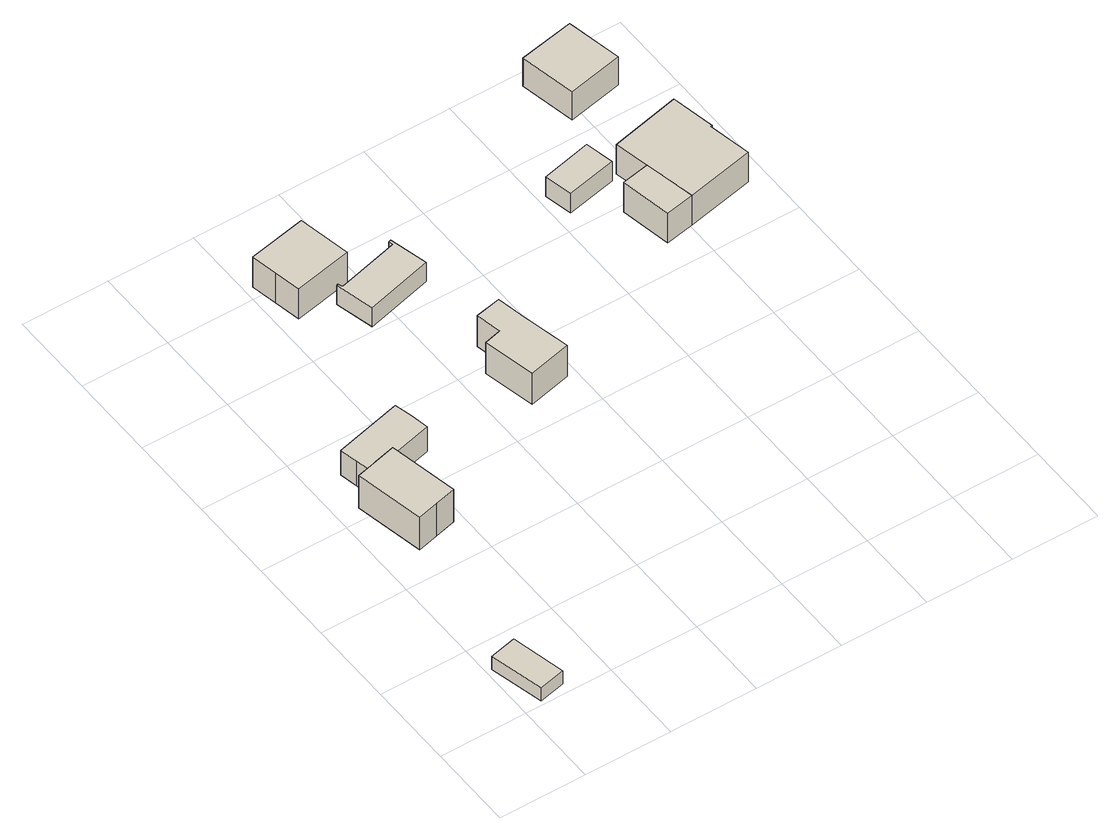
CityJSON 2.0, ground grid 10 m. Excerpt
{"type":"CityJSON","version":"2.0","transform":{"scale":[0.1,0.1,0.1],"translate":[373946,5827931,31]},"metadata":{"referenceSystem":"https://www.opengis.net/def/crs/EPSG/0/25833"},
"CityObjects":{
"building1":{"type":"Building","attributes":{"Gemeindeschluessel":"11000005","BezugspunktDach":"2200","function":"31001_2463","measuredHeight":2.47,"storeysAboveGround":1},"address":[{"country":"Germany","locality":"Berlin","thoroughfareNumber":"56 (1)","thoroughfareName":"Eiskellerweg"}],"geometry":[{"type":"Solid","lod":"1","boundaries":[[[[0,1,2,3]],[[4,5,6,7]],[[4,7,3,2]],[[5,4,2,1]],[[6,5,1,0]],[[7,6,0,3]]]]}]},
"building2":{"type":"Building","attributes":{"Gemeindeschluessel":"11000005","function":"31001_1010"},"address":[{"country":"Germany","locality":"Berlin","thoroughfareNumber":"56","thoroughfareName":"Eiskellerweg"}],"children":["building2-1","building2-2"]},
"building2-1":{"type":"BuildingPart","attributes":{"BezugspunktDach":"2200","measuredHeight":5.95,"storeysAboveGround":1},"parents":["building2"],"geometry":[{"type":"MultiSurface","lod":"1","boundaries":[[[8,9,10,11,12,13,14]],[[15,16,17,18,19,20,21]],[[15,21,14,13]],[[22,23,13,12]],[[24,22,12,11]],[[18,17,11,10]],[[19,18,10,9]],[[20,19,9,8]],[[21,20,8,14]],[[16,15,23,22]],[[25,17,16,22,24]]]}]},
"building2-2":{"type":"BuildingPart","attributes":{"BezugspunktDach":"2200","measuredHeight":4.02,"storeysAboveGround":1},"parents":["building2"],"geometry":[{"type":"MultiSurface","lod":"1","boundaries":[[[26,23,24,27,28,29,30]],[[31,32,33,17,15,34,35]],[[31,35,30,29]],[[32,31,29,28]],[[33,32,28,27]],[[17,33,27,24]],[[34,15,23,26]],[[35,34,26,30]],[[16,22,23,15]],[[36,17,37,24,22,16]]]}]},
"building3":{"type":"Building","attributes":{"Gemeindeschluessel":"11000005","BezugspunktDach":"2200","function":"31001_1312","measuredHeight":5.27,"storeysAboveGround":1},"address":[{"country":"Germany","locality":"Berlin","thoroughfareNumber":"52","thoroughfareName":"Eiskellerweg"}],"geometry":[{"type":"Solid","lod":"1","boundaries":[[[[38,39,40,41,42,43]],[[44,45,46,47,48,49]],[[44,49,43,42]],[[45,44,42,41]],[[46,45,41,40]],[[47,46,40,39]],[[48,47,39,38]],[[49,48,38,43]]]]}]},
"building4":{"type":"Building","attributes":{"Gemeindeschluessel":"11000005","BezugspunktDach":"2200","function":"31001_2463","measuredHeight":2.63,"storeysAboveGround":1},"address":[{"country":"Germany","locality":"Berlin","thoroughfareNumber":"52 (1)","thoroughfareName":"Eiskellerweg"}],"geometry":[{"type":"Solid","lod":"1","boundaries":[[[[50,51,52,53,54,55,56,57]],[[58,59,60,61,62,63,64,65]],[[58,65,57,56]],[[59,58,56,55]],[[60,59,55,54]],[[61,60,54,53]],[[62,61,53,52]],[[63,62,52,51]],[[64,63,51,50]],[[65,64,50,57]]]]}]},
"building5":{"type":"Building","attributes":{"Gemeindeschluessel":"11000005","BezugspunktDach":"2200","function":"31001_1312","measuredHeight":4.36,"storeysAboveGround":1},"address":[{"country":"Germany","locality":"Berlin","thoroughfareNumber":"54","thoroughfareName":"Eiskellerweg"}],"geometry":[{"type":"Solid","lod":"1","boundaries":[[[[66,67,68,69,70,71,72]],[[73,74,75,76,77,78,79]],[[73,79,72,71]],[[74,73,71,70]],[[75,74,70,69]],[[76,75,69,68]],[[77,76,68,67]],[[78,77,67,66]],[[79,78,66,72]]]]}]},
"building6":{"type":"Building","attributes":{"Gemeindeschluessel":"11000005","BezugspunktDach":"2200","function":"31001_2463","measuredHeight":2.75,"storeysAboveGround":1},"address":[{"country":"Germany","locality":"Berlin","thoroughfareNumber":"10 (1)","thoroughfareName":"Eiskellerweg"}],"geometry":[{"type":"Solid","lod":"1","boundaries":[[[[80,81,82,83]],[[84,85,86,87]],[[84,87,83,82]],[[85,84,82,81]],[[86,85,81,80]],[[87,86,80,83]]]]}]},
"building7":{"type":"Building","attributes":{"Gemeindeschluessel":"11000005","function":"31001_1010"},"address":[{"country":"Germany","locality":"Berlin","thoroughfareNumber":"10","thoroughfareName":"Eiskellerweg"}],"children":["building7-1","building7-2"]},
"building7-1":{"type":"BuildingPart","attributes":{"BezugspunktDach":"2200","measuredHeight":4.04,"storeysAboveGround":1},"parents":["building7"],"geometry":[{"type":"Solid","lod":"1","boundaries":[[[[88,89,90,91,92,93,94]],[[95,96,97,98,99,100,101]],[[95,101,94,93]],[[96,95,93,92]],[[97,96,92,91]],[[98,97,91,90]],[[99,98,90,89]],[[101,100,88,94]],[[99,89,88,100]]]]}]},
"building7-2":{"type":"BuildingPart","attributes":{"BezugspunktDach":"2200","measuredHeight":4.04,"storeysAboveGround":1},"parents":["building7"],"geometry":[{"type":"Solid","lod":"1","boundaries":[[[[102,89,88,103]],[[100,99,104,105]],[[100,105,103,88]],[[104,99,89,102]],[[105,104,102,103]],[[100,88,89,99]]]]}]},
"building8":{"type":"Building","attributes":{"Gemeindeschluessel":"11000005","BezugspunktDach":"2200","function":"31001_1312","measuredHeight":3.93,"storeysAboveGround":1},"address":[{"country":"Germany","locality":"Berlin","thoroughfareNumber":"12","thoroughfareName":"Eiskellerweg"}],"geometry":[{"type":"Solid","lod":"1","boundaries":[[[[106,107,108,109]],[[110,111,112,113]],[[110,113,109,108]],[[111,110,108,107]],[[112,111,107,106]],[[113,112,106,109]]]]}]}
},
"vertices":[
[20,2,26],[50,9,26],[36,71,26],[5,64,26],[36,71,8],[50,9,8],[20,2,8],[5,64,8],
[41,236,50],[65,242,50],[89,248,50],[73,327,50],[49,321,50],[45,320,50],[25,315,50],[45,320,5],[49,321,5],[73,327,5],[89,248,5],[65,242,5],[41,236,5],[25,315,5],[49,321,39],[45,320,39],[73,327,39],[73,327,28],
[40,340,39],[122,339,39],[118,360,39],[113,380,39],[36,361,39],[113,380,5],[118,360,5],[122,339,5],[40,340,5],[36,361,5],[50,321,5],[73,327,19],
[115,583,48],[121,553,48],[187,566,48],[181,596,48],[175,626,48],[109,613,48],[175,626,6],[181,596,6],[187,566,6],[121,553,6],[115,583,6],[109,613,6],
[173,504,32],[250,524,32],[239,568,32],[236,567,32],[237,562,32],[166,544,32],[164,549,32],[162,548,32],[164,549,6],[166,544,6],[237,562,6],[236,567,6],[239,568,6],[250,524,6],[173,504,6],[162,548,6],
[239,331,50],[288,342,50],[275,400,50],[269,430,50],[240,424,50],[246,395,50],[226,390,50],[246,395,7],[240,424,7],[269,430,7],[275,400,7],[288,342,7],[239,331,7],[226,390,7],
[415,518,34],[472,530,34],[465,563,34],[408,550,34],[465,563,7],[472,530,7],[415,518,7],[408,550,7],
[490,497,47],[502,439,47],[579,455,47],[569,504,47],[571,504,47],[561,554,47],[481,536,47],[561,554,6],[571,504,6],[569,504,6],[579,455,6],[502,439,6],[490,497,6],[481,536,6],
[469,433,47],[458,491,47],[469,433,6],[458,491,6],
[488,620,44],[551,633,44],[538,696,44],[475,684,44],[538,696,5],[551,633,5],[488,620,5],[475,684,5]
]}
